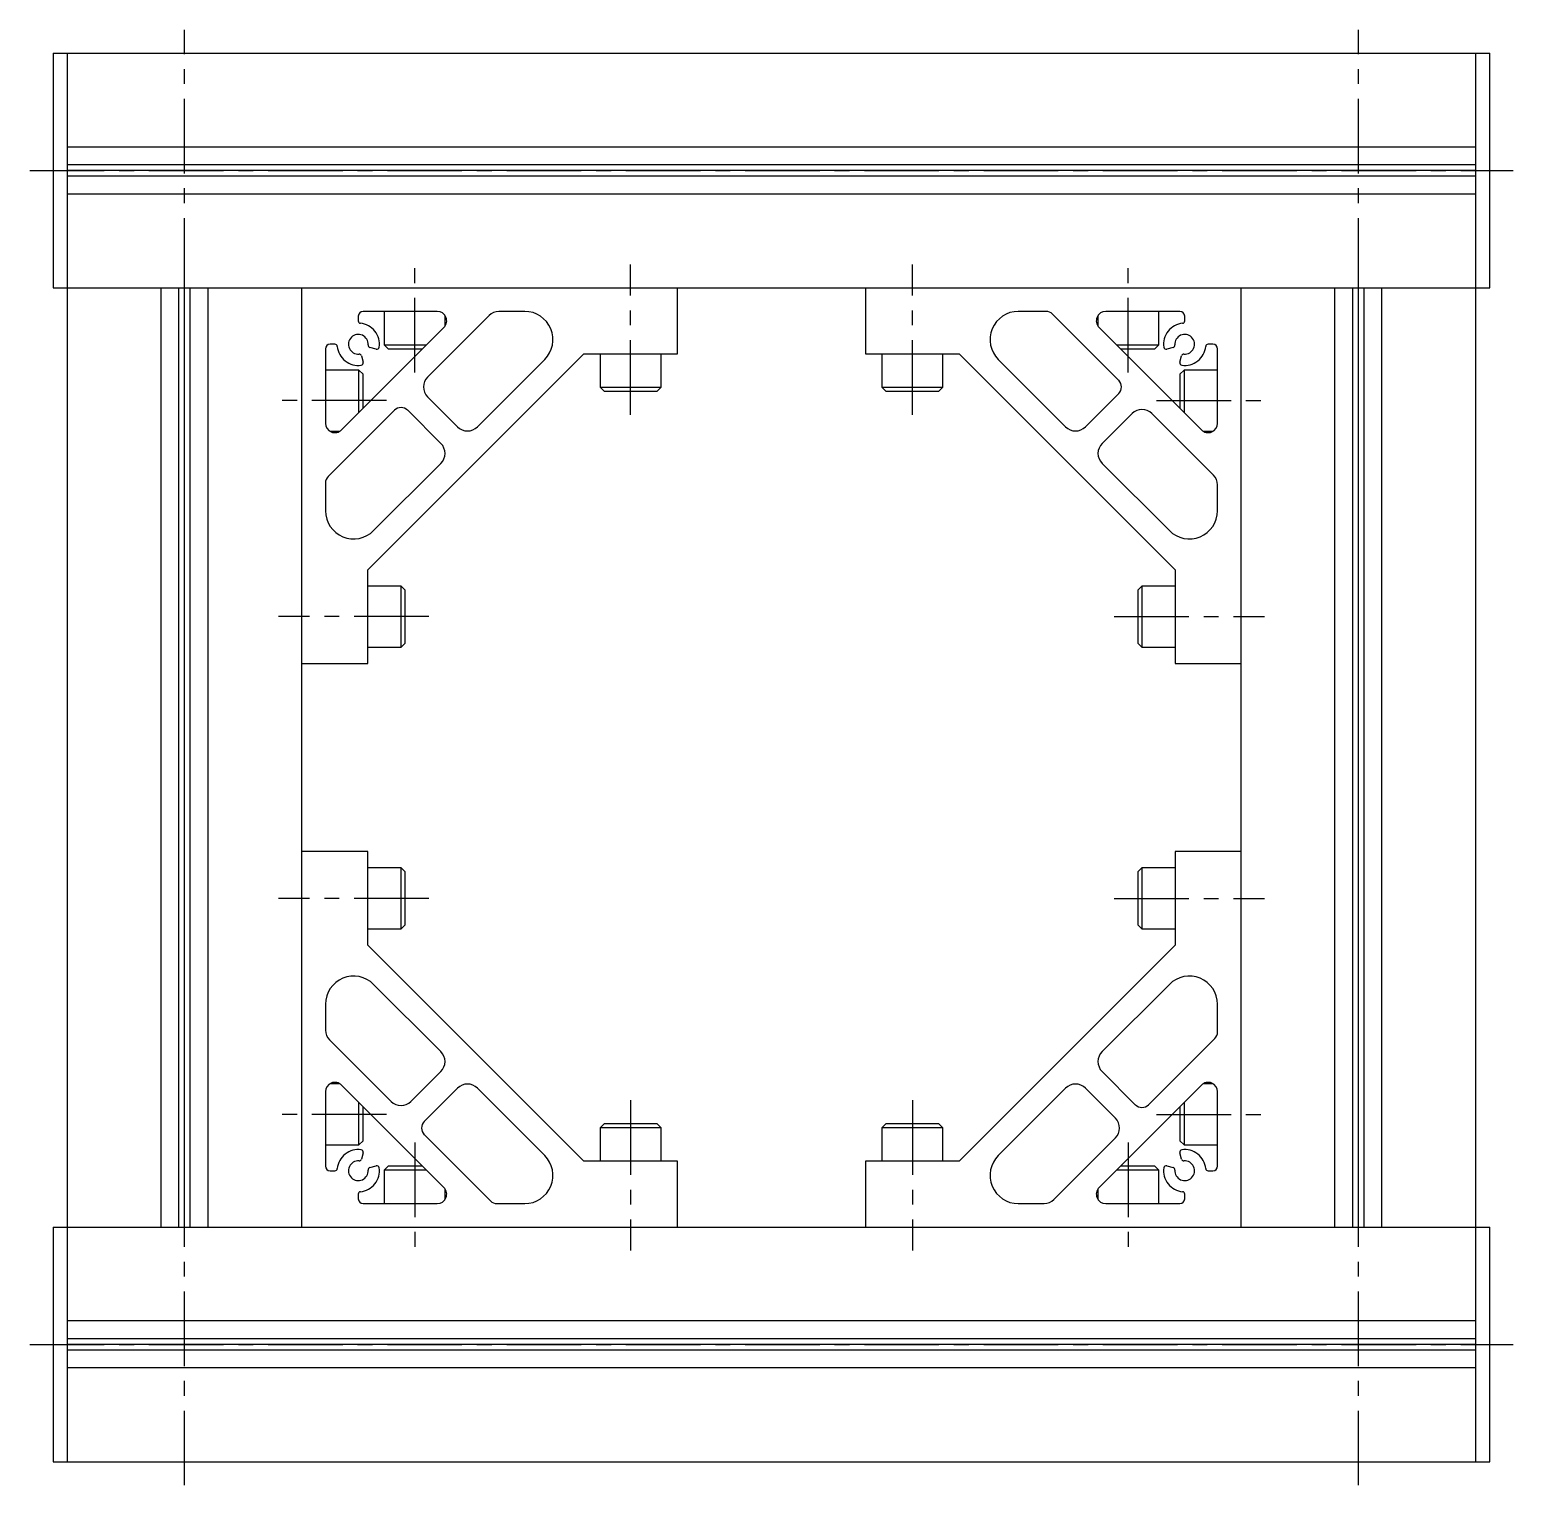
# Model space of a CAD drawing. Extents: x -5 to 781, y -8 to 975.
# Drawn here: x -5 to 311, y 665 to 975 of the extents above; entities that cross this region are included whole.
import ezdxf

# ---------------------------------------------------------------- set-up
doc = ezdxf.new("R2010")
doc.units = 0
doc.header["$LTSCALE"] = 0.5
doc.linetypes.add('CENTER', pattern=[50.8, 31.75, -6.35, 6.35, -6.35])
doc.layers.add('MSM_CENTER', color=1, linetype='CENTER')
doc.layers.add('MSM_CONTINUOUS', color=7, linetype='CONTINUOUS')

msp = doc.modelspace()

# ---------------------------------------------------------------- linework, layer by layer
at = {"layer": 'MSM_CENTER'}
for p, q in [((28, 665), (28, 975)), ((278, 665), (278, 975)), ((-5, 945), (311, 945)), ((77, 902), (77, 925)), ((123, 893), (123, 925)), ((183, 893), (183, 925)), ((229, 902), (229, 925)), ((71, 896), (48, 896)), ((235, 896), (258, 896)), ((80, 850), (48, 850)), ((226, 850), (258, 850)), ((80, 790), (48, 790)), ((226, 790), (258, 790)), ((123, 747), (123, 715)), ((183, 747), (183, 715)), ((71, 744), (48, 744)), ((235, 744), (258, 744)), ((77, 738), (77, 715)), ((229, 738), (229, 715)), ((-5, 695), (311, 695))]:
    msp.add_line(p, q, dxfattribs=at)
at = {"layer": 'MSM_CONTINUOUS'}
for p, q in [((0, 970), (306, 970)), ((0, 970), (0, 920)), ((3, 970), (3, 670)), ((303, 670), (303, 970)), ((306, 920), (306, 970)), ((303, 950), (3, 950)), ((303, 946.21), (3, 946.21)), ((303, 945), (3, 945)), ((303, 943.79), (3, 943.79)), ((303, 940), (3, 940)), ((0, 920), (306, 920)), ((23, 720), (23, 920)), ((26.79, 720), (26.79, 920)), ((28, 720), (28, 920)), ((29.21, 720), (29.21, 920)), ((33, 720), (33, 920)), ((53, 720), (53, 920)), ((133, 906), (133, 920)), ((173, 920), (173, 906)), ((253, 720), (253, 920)), ((273, 720), (273, 920)), ((276.79, 720), (276.79, 920)), ((278, 720), (278, 920)), ((279.21, 720), (279.21, 920)), ((283, 720), (283, 920)), ((65, 914), (65, 912.97)), ((81.82, 915), (66, 915)), ((70.5, 915), (70.5, 907.87)), ((92.84, 914.12), (79.75, 901.03)), ((83.5, 911.91), (83.5, 914.09)), ((100.45, 915), (94.96, 915)), ((211.45, 915), (205.55, 915)), ((226.96, 900.32), (212.86, 914.41)), ((222.5, 914.09), (222.5, 911.91)), ((240, 915), (224.18, 915)), ((235.5, 907.87), (235.5, 915)), ((241, 912.97), (241, 914)), ((61.41, 889.76), (83.24, 911.59)), ((222.76, 911.59), (244.59, 889.76)), ((58, 907), (58, 891.18)), ((60.03, 908), (59, 908)), ((68.83, 906.97), (67.46, 907.34)), ((70.5, 907.87), (71.37, 907)), ((70.5, 907.87), (79.52, 907.87)), ((71.37, 907), (78.65, 907)), ((226.48, 907.87), (235.5, 907.87)), ((227.35, 907), (234.63, 907)), ((234.63, 907), (235.5, 907.87)), ((238.54, 907.34), (237.17, 906.97)), ((247, 908), (245.97, 908)), ((248, 891.18), (248, 907)), ((65.66, 905.54), (66.03, 904.17)), ((67, 859.99), (113.01, 906)), ((90.36, 890.42), (104.69, 904.76)), ((113.01, 906), (133, 906)), ((116.5, 906), (116.5, 898.87)), ((129.5, 898.87), (129.5, 906)), ((173, 906), (192.99, 906)), ((176.5, 906), (176.5, 898.87)), ((189.5, 898.87), (189.5, 906)), ((192.99, 906), (239, 859.99)), ((201.31, 904.76), (215.64, 890.42)), ((239.97, 904.17), (240.34, 905.54)), ((65.13, 902.5), (58, 902.5)), ((66, 901.63), (65.13, 902.5)), ((65.13, 893.48), (65.13, 902.5)), ((66, 894.35), (66, 901.63)), ((240.87, 902.5), (240, 901.63)), ((240, 901.63), (240, 894.35)), ((248, 902.5), (240.87, 902.5)), ((240.87, 902.5), (240.87, 893.48)), ((116.5, 898.87), (117.37, 898)), ((116.5, 898.87), (129.5, 898.87)), ((117.37, 898), (128.63, 898)), ((128.63, 898), (129.5, 898.87)), ((176.5, 898.87), (177.37, 898)), ((176.5, 898.87), (189.5, 898.87)), ((177.37, 898), (188.63, 898)), ((188.63, 898), (189.5, 898.87)), ((219.89, 890.42), (226.96, 897.49)), ((79.75, 896.79), (86.11, 890.42)), ((72.68, 893.96), (58.59, 879.86)), ((82.58, 886.89), (75.51, 893.96)), ((229.79, 893.25), (223.42, 886.89)), ((247.12, 880.16), (234.03, 893.25)), ((58.91, 889.5), (61.09, 889.5)), ((244.91, 889.5), (247.09, 889.5)), ((68.24, 868.31), (82.58, 882.64)), ((223.42, 882.64), (237.76, 868.31)), ((58, 878.45), (58, 872.55)), ((248, 872.55), (248, 878.04)), ((67, 840), (67, 859.99)), ((239, 859.99), (239, 840)), ((74.13, 856.5), (67, 856.5)), ((75, 855.63), (74.13, 856.5)), ((74.13, 843.5), (74.13, 856.5)), ((231.87, 856.5), (231, 855.63)), ((239, 856.5), (231.87, 856.5)), ((231.87, 856.5), (231.87, 843.5)), ((75, 844.37), (75, 855.63)), ((231, 855.63), (231, 844.37)), ((74.13, 843.5), (75, 844.37)), ((231, 844.37), (231.87, 843.5)), ((67, 843.5), (74.13, 843.5)), ((231.87, 843.5), (239, 843.5)), ((53, 840), (67, 840)), ((239, 840), (253, 840)), ((67, 800), (53, 800)), ((67, 780.01), (67, 800)), ((239, 800), (239, 780.01)), ((253, 800), (239, 800)), ((74.13, 796.5), (67, 796.5)), ((75, 795.63), (74.13, 796.5)), ((74.13, 783.5), (74.13, 796.5)), ((231.87, 796.5), (231, 795.63)), ((239, 796.5), (231.87, 796.5)), ((231.87, 796.5), (231.87, 783.5)), ((75, 784.37), (75, 795.63)), ((231, 795.63), (231, 784.37)), ((74.13, 783.5), (75, 784.37)), ((231, 784.37), (231.87, 783.5)), ((67, 783.5), (74.13, 783.5)), ((231.87, 783.5), (239, 783.5)), ((113.01, 734), (67, 780.01)), ((239, 780.01), (192.99, 734)), ((82.58, 757.36), (68.24, 771.69)), ((237.76, 771.69), (223.42, 757.36)), ((58, 767.45), (58, 761.96)), ((248, 761.55), (248, 767.45)), ((58.88, 759.84), (71.97, 746.75)), ((233.32, 746.04), (247.41, 760.14)), ((76.21, 746.75), (82.58, 753.11)), ((223.42, 753.11), (230.49, 746.04)), ((61.09, 750.5), (58.91, 750.5)), ((83.24, 728.41), (61.41, 750.24)), ((86.11, 749.58), (79.04, 742.51)), ((104.69, 735.24), (90.36, 749.58)), ((215.64, 749.58), (201.31, 735.24)), ((226.25, 743.21), (219.89, 749.58)), ((244.59, 750.24), (222.76, 728.41)), ((247.09, 750.5), (244.91, 750.5)), ((58, 748.82), (58, 733)), ((65.13, 737.5), (65.13, 746.52)), ((240.87, 746.52), (240.87, 737.5)), ((248, 733), (248, 748.82)), ((66, 738.37), (66, 745.65)), ((240, 745.65), (240, 738.37)), ((79.04, 739.68), (93.14, 725.59)), ((117.37, 742), (116.5, 741.13)), ((116.5, 741.13), (116.5, 734)), ((129.5, 741.13), (116.5, 741.13)), ((128.63, 742), (117.37, 742)), ((129.5, 741.13), (128.63, 742)), ((129.5, 734), (129.5, 741.13)), ((177.37, 742), (176.5, 741.13)), ((176.5, 741.13), (176.5, 734)), ((189.5, 741.13), (176.5, 741.13)), ((188.63, 742), (177.37, 742)), ((189.5, 741.13), (188.63, 742)), ((189.5, 734), (189.5, 741.13)), ((58, 737.5), (65.13, 737.5)), ((65.13, 737.5), (66, 738.37)), ((213.16, 725.88), (226.25, 738.97)), ((240, 738.37), (240.87, 737.5)), ((240.87, 737.5), (248, 737.5)), ((66.03, 735.83), (65.66, 734.46)), ((133, 734), (113.01, 734)), ((133, 720), (133, 734)), ((173, 734), (173, 720)), ((192.99, 734), (173, 734)), ((240.34, 734.46), (239.97, 735.83)), ((59, 732), (60.03, 732)), ((67.46, 732.66), (68.83, 733.03)), ((71.37, 733), (70.5, 732.13)), ((70.5, 732.13), (70.5, 725)), ((79.52, 732.13), (70.5, 732.13)), ((78.65, 733), (71.37, 733)), ((235.5, 732.13), (226.48, 732.13)), ((234.63, 733), (227.35, 733)), ((235.5, 732.13), (234.63, 733)), ((235.5, 725), (235.5, 732.13)), ((237.17, 733.03), (238.54, 732.66)), ((245.97, 732), (247, 732)), ((65, 727.03), (65, 726)), ((83.5, 725.91), (83.5, 728.09)), ((222.5, 728.09), (222.5, 725.91)), ((241, 726), (241, 727.03)), ((66, 725), (81.82, 725)), ((94.55, 725), (100.45, 725)), ((205.55, 725), (211.04, 725)), ((224.18, 725), (240, 725)), ((0, 720), (0, 670)), ((0, 720), (306, 720)), ((306, 670), (306, 720)), ((303, 700), (3, 700)), ((303, 696.21), (3, 696.21)), ((303, 695), (3, 695)), ((303, 693.79), (3, 693.79)), ((303, 690), (3, 690)), ((0, 670), (306, 670))]:
    msp.add_line(p, q, dxfattribs=at)
for centre, radius, start, end in [((66, 914), 1, 90, 180), ((81.82, 913), 2, 315, 90), ((94.96, 912), 3, 90, 135), ((100.45, 909), 6, 315, 90), ((205.55, 909), 6, 90, 225), ((211.45, 913), 2, 45, 90), ((224.18, 913), 2, 90, 225), ((240, 914), 1, 0, 90), ((65, 908), 2.1, 356.087, 273.9131), ((65.5, 912.97), 0.5, 180, 264.2608), ((65, 908), 4.5, 352.181, 84.2608), ((241, 908), 4.5, 95.7392, 187.8202), ((241, 908), 2.1, 266.087, 183.9131), ((240.5, 912.97), 0.5, 275.7392, 0), ((59, 907), 1, 90, 180), ((60.03, 907.5), 0.5, 5.7392, 90), ((65, 908), 4.5, 185.7392, 277.8202), ((67.59, 907.82), 0.5, 176.0869, 255.0017), ((68.96, 907.46), 0.5, 255.0017, 352.181), ((237.04, 907.46), 0.5, 187.8202, 285.0017), ((238.41, 907.82), 0.5, 285.0017, 3.9131), ((241, 908), 4.5, 262.181, 354.2608), ((245.97, 907.5), 0.5, 90, 174.2608), ((247, 907), 1, 0, 90), ((65.18, 905.41), 0.5, 15.0017, 93.9131), ((65.54, 904.04), 0.5, 277.8202, 15.0017), ((240.46, 904.04), 0.5, 165.0017, 262.181), ((240.82, 905.41), 0.5, 86.0869, 165.0017), ((81.87, 898.91), 3, 135, 224.9997), ((225.54, 898.91), 2, 314.9997, 45), ((74.09, 892.54), 2, 44.9997, 135), ((60, 891.18), 2, 180, 315), ((231.91, 891.13), 3, 45, 134.9997), ((246, 891.18), 2, 225, 0), ((88.24, 892.54), 3, 224.9997, 315), ((217.76, 892.54), 3, 225, 314.9997), ((80.46, 884.76), 3, 315, 44.9997), ((225.54, 884.76), 3, 134.9997, 225), ((60, 878.45), 2, 135, 180), ((245, 878.04), 3, 0, 45), ((64, 872.55), 6, 180, 315), ((242, 872.55), 6, 225, 0), ((64, 767.45), 6, 45, 180), ((242, 767.45), 6, 0, 135), ((61, 761.96), 3, 180, 225), ((246, 761.55), 2, 315, 0), ((80.46, 755.24), 3, 314.9997, 45), ((225.54, 755.24), 3, 135, 224.9997), ((60, 748.82), 2, 45, 180), ((88.24, 747.46), 3, 45, 134.9997), ((217.76, 747.46), 3, 44.9997, 135), ((246, 748.82), 2, 0, 135), ((74.09, 748.87), 3, 225, 314.9997), ((231.91, 747.46), 2, 224.9997, 315), ((224.13, 741.09), 3, 315, 44.9997), ((80.46, 741.09), 2, 134.9997, 225), ((65, 732), 4.5, 82.181, 174.2608), ((65.54, 735.96), 0.5, 345.0017, 82.181), ((240.46, 735.96), 0.5, 97.8202, 195.0017), ((241, 732), 4.5, 5.7392, 97.8202), ((65, 732), 2.1, 86.087, 3.9131), ((65.18, 734.59), 0.5, 266.0869, 345.0017), ((100.45, 731), 6, 270, 45), ((205.55, 731), 6, 135, 270), ((241, 732), 2.1, 176.087, 93.9131), ((240.82, 734.59), 0.5, 195.0017, 273.9131), ((59, 733), 1, 180, 270), ((60.03, 732.5), 0.5, 270, 354.2608), ((65, 732), 4.5, 275.7392, 7.8202), ((67.59, 732.18), 0.5, 105.0017, 183.9131), ((68.96, 732.54), 0.5, 7.8202, 105.0017), ((241, 732), 4.5, 172.181, 264.2608), ((237.04, 732.54), 0.5, 75.0017, 172.181), ((238.41, 732.18), 0.5, 356.0869, 75.0017), ((245.97, 732.5), 0.5, 185.7392, 270), ((247, 733), 1, 270, 0), ((65.5, 727.03), 0.5, 95.7392, 180), ((81.82, 727), 2, 270, 45), ((224.18, 727), 2, 135, 270), ((240.5, 727.03), 0.5, 0, 84.2608), ((66, 726), 1, 180, 270), ((94.55, 727), 2, 225, 270), ((211.04, 728), 3, 270, 315), ((240, 726), 1, 270, 0)]:
    msp.add_arc(centre, radius, start, end, dxfattribs=at)

doc.saveas('drawing.dxf')
